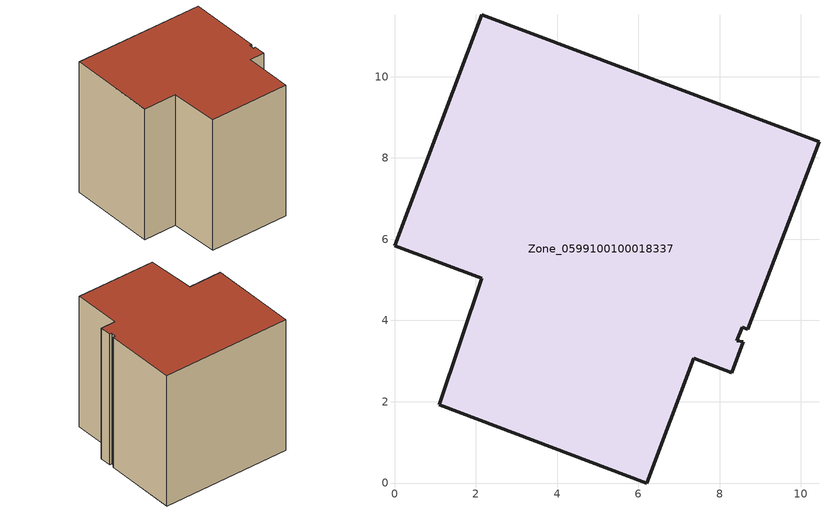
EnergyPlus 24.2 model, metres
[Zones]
Zone_0599100100018337
 floor ground (C_G): 6.21,0 1.1,1.92 2.15,5.04 0,5.84 2.15,11.52 10.45,8.4 8.7,3.78 8.56,3.83 8.42,3.5 8.58,3.48 8.3,2.72 7.36,3.07 z0
 wall outside (C_F): 1.1,1.92 6.21,0 7.36,3.07 8.3,2.72 8.58,3.48 8.42,3.5 8.56,3.83 8.7,3.78 10.45,8.4 2.15,11.52 0,5.84 2.15,5.04 1.1,1.92 z0:9.28
 roof outside (C_R): 8.3,2.72 8.58,3.48 8.42,3.5 8.56,3.83 8.7,3.78 10.45,8.4 2.15,11.52 0,5.84 2.15,5.04 1.1,1.92 6.21,0 7.36,3.07 z9.28
[BUILDING]
Pand.0599100100018337: North Axis=0; Terrain=City; Loads Convergence Tolerance Value=0.04; Temperature Convergence Tolerance Value=0.4; Solar Distribution=FullExterior; Maximum Number of Warmup Days=25; Minimum Number of Warmup Days=1
[Site:Location]
Rotterdam.The.Hague.AP_ZH_NLD Design_Conditions: Latitude=51.96; Longitude=4.45; Time Zone=1; Elevation=-4.5
[SITE:GROUNDTEMPERATURE:BUILDINGSURFACE]
18, 18, 18, 18, 18, 18, 18, 18, 18, 18, 18, 18
[MATERIAL] Thermal Absorptance=0.9; Solar Absorptance=0.7; Visible Absorptance=0.7
Name | Roughness | Thickness | Conductivity | Density | Specific Heat
G.D.2015-2018 | MediumSmooth | 0.15 | 0.0428571 | 540 | 1210
F.D.2015-2018 | Rough | 0.3 | 0.0666667 | 1920 | 840
R.D.2015-2018 | MediumRough | 0.2 | 0.0333333 | 1500 | 1000
[CONSTRUCTION]
C_G: G.D.2015-2018
C_F: F.D.2015-2018
C_R: R.D.2015-2018
[ZONE]
Zone_0599100100018337: Type=1; Multiplier=1; Ceiling Height=Autocalculate; Volume=Autocalculate; Floor Area=autocalculate; Part of Total Floor Area=Yes
[ZONEINFILTRATION:DESIGNFLOWRATE]
Infil_Zone_0599100100018337: Zone or ZoneList or Space or SpaceList=Zone_0599100100018337; Schedule=AlwaysOn; Design Flow Rate Calculation Method=Flow/Area; Flow Rate per Floor Area=0.0021; Constant Term Coefficient=1; Temperature Term Coefficient=0; Velocity Term Coefficient=0; Velocity Squared Term Coefficient=0
[HVACTEMPLATE:ZONE:IDEALLOADSAIRSYSTEM]
Zone_0599100100018337: Maximum Heating Supply Air Temperature=50; Minimum Cooling Supply Air Temperature=13; Maximum Heating Supply Air Humidity Ratio=0.0156; Minimum Cooling Supply Air Humidity Ratio=0.0077; Heating Limit=NoLimit; Cooling Limit=NoLimit; Dehumidification Control Type=ConstantSensibleHeatRatio; Cooling Sensible Heat Ratio=0.7; Dehumidification Setpoint=60; Humidification Control Type=None; Humidification Setpoint=30; Outdoor Air Method=None; Outdoor Air Flow Rate per Person=0.00944; Outdoor Air Flow Rate per Zone Floor Area=0; Outdoor Air Flow Rate per Zone=0; Demand Controlled Ventilation Type=None; Outdoor Air Economizer Type=NoEconomizer; Heat Recovery Type=None; Sensible Heat Recovery Effectiveness=0.7; Latent Heat Recovery Effectiveness=0.65
[ZONECONTROL:THERMOSTAT]
ThermostatControl_Zone_0599100100018337: Zone or ZoneList=Zone_0599100100018337; Control Type Schedule=DualSetpointControlType; Control 1=Thermostat_Zone_0599100100018337; Temperature Difference Between Cutout And Setpoint=0
[THERMOSTATSETPOINT:DUALSETPOINT]
Thermostat_Zone_0599100100018337: Heating Setpoint Temperature Schedule=HeatingSetpoint_Zone_0599100100018337; Cooling Setpoint Temperature Schedule=CoolingSetpoint_Zone_0599100100018337
[SCHEDULE:COMPACT]
HeatingSetpoint_Zone_0599100100018337: Through: 12/31, For: AllDays, Until: 24:00, 21
CoolingSetpoint_Zone_0599100100018337: Through: 12/31, For: AllDays, Until: 24:00, 24
DualSetpointControlType: Through: 12/31, For: AllDays, Until: 24:00, 4
AlwaysOn: Through: 12/31, For: AllDays, Until: 24:00, 1
